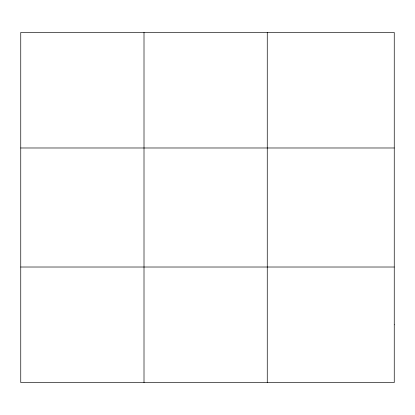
<?xml version="1.0" encoding="UTF-8"?>
<svg xmlns="http://www.w3.org/2000/svg" width="415" height="415" viewBox="0 0 415 415"><rect width="100%" height="100%" fill="white"/><g stroke="black" fill="none" stroke-linecap="round" stroke-linejoin="round"><path stroke-width="0.62" d="M144.005 32.458L144.005 382.542M267.26 32.458L267.26 382.542M20.75 147.984L394.25 147.984M20.75 267.016L394.25 267.016M394.25 324.779L394.25 382.542L20.75 382.542L20.75 32.458L394.25 32.458L394.25 324.779"/></g></svg>
